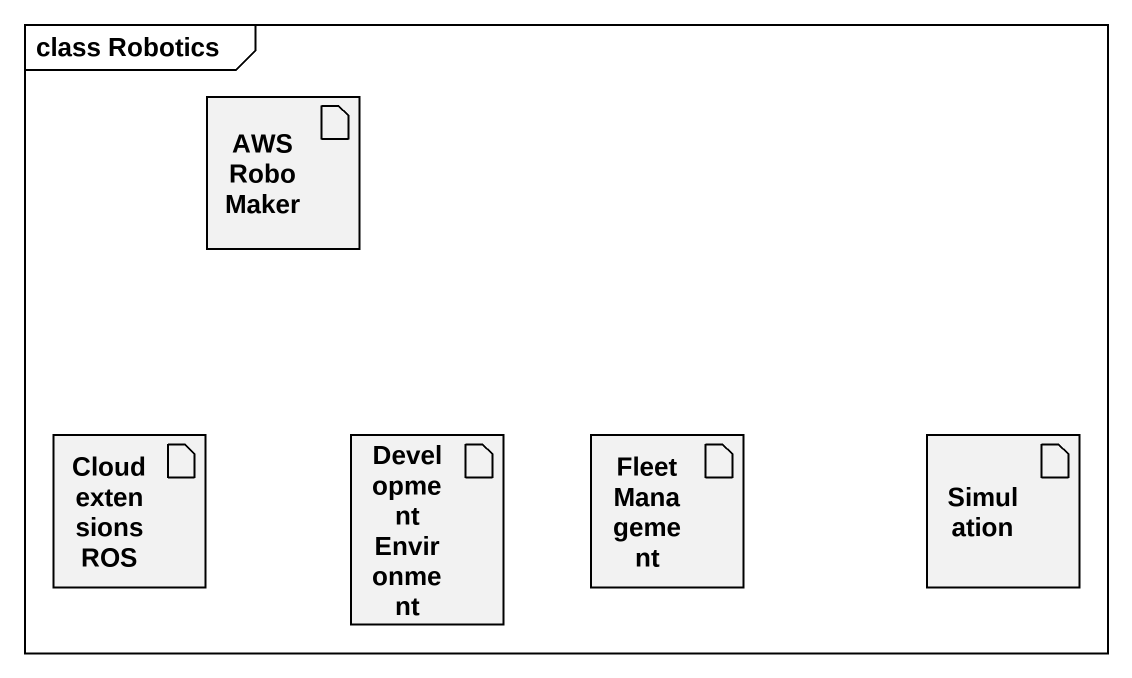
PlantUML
@startuml
mainframe class Robotics
artifact "AWS RoboMaker" as AWS_RoboMaker
artifact "Cloud extensions ROS" as Cloud_extensions_ROS
artifact "Development Environment" as Development_Environment
artifact "Fleet Management" as Fleet_Management
artifact Simulation
@enduml
